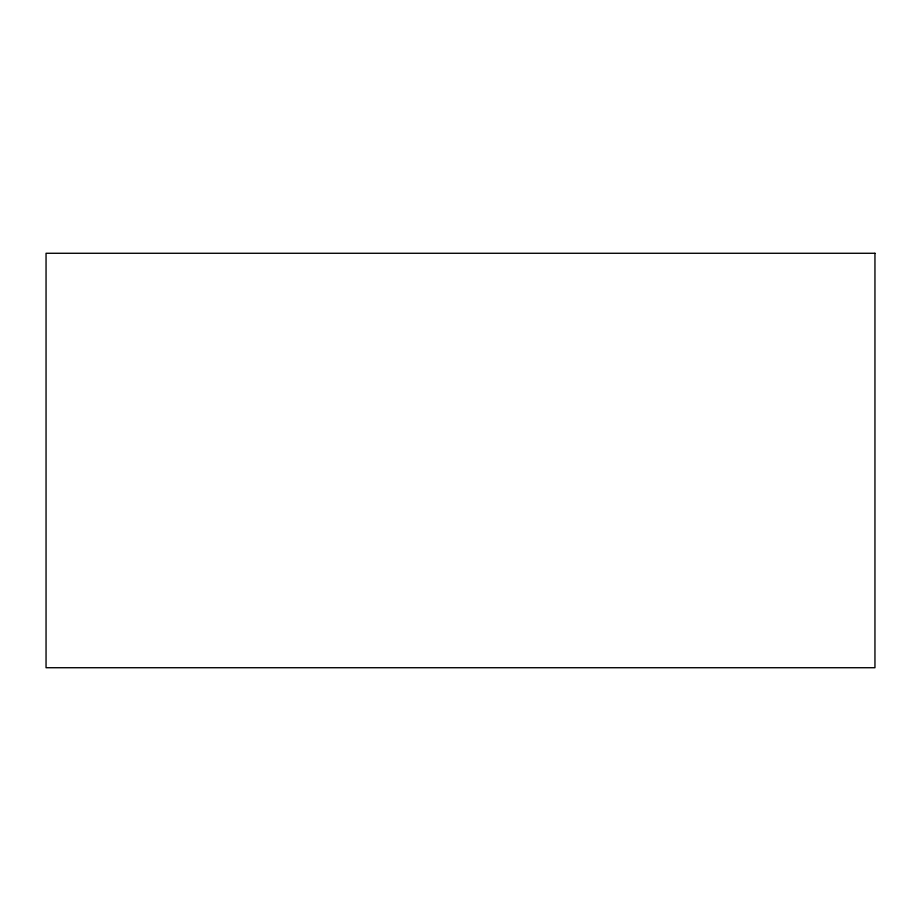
<?xml version="1.0" encoding="UTF-8"?>
<svg xmlns="http://www.w3.org/2000/svg" width="921" height="921" viewBox="0 0 921 921"><rect width="100%" height="100%" fill="white"/><g stroke="black" fill="none" stroke-linecap="round" stroke-linejoin="round"><path stroke-width="1.38" d="M874.95 253.275L46.05 253.275L46.05 667.725L874.95 667.725L874.95 253.275"/></g></svg>
